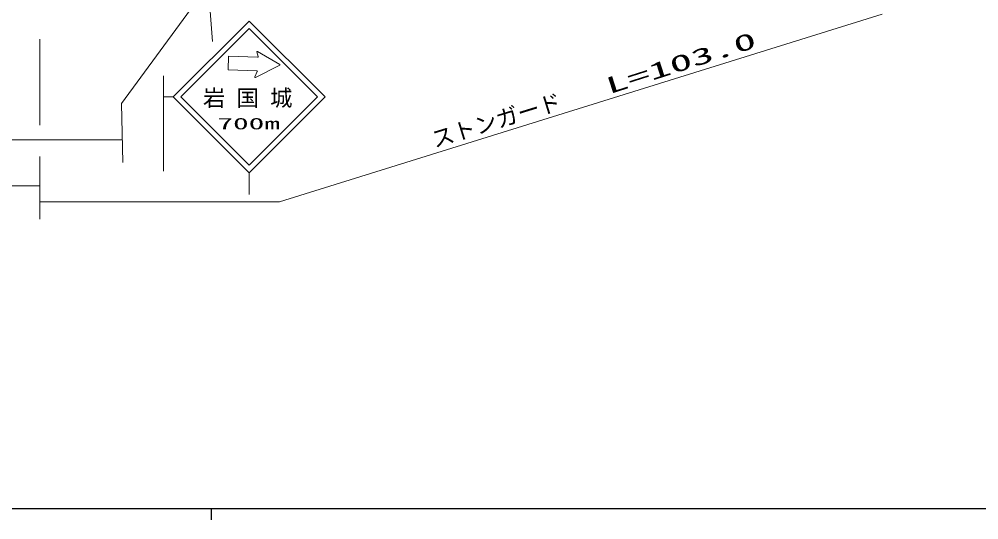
# Model space of a CAD drawing. Units: millimetres, scale not verified. Extents: x 65164 to 705164, y -267 to 359733.
# Drawn here: x 276012 to 361766, y 183733 to 228510 of the extents above; entities that cross this region are included whole.
import ezdxf
from ezdxf.enums import TextEntityAlignment as Align

# ---------------------------------------------------------------- set-up
doc = ezdxf.new("R2010")
doc.units = ezdxf.units.MM
doc.header["$LTSCALE"] = 1000
for name, color, linetype, lineweight in [('M-TTL-BAND', 7, 'Continuous', 25), ('S-BGD', 7, 'Continuous', 13), ('S-BGD-HTXT', 6, 'Continuous', 13)]:
    doc.layers.add(name, color=color, linetype=linetype, lineweight=lineweight)
doc.styles.add('ＭＳ ゴシック', font='')
doc.styles.get('ＭＳ ゴシック').set_extended_font_data('MS Gothic')

msp = doc.modelspace()

# ---------------------------------------------------------------- linework, layer by layer
at = {"layer": 'M-TTL-BAND'}
for p, q in [((65164, 184733), (604164, 184733)), ((293164, 184733), (293164, 183733))]:
    msp.add_line(p, q, dxfattribs=at)
at = {"layer": 'S-BGD'}
for p, q in [((289767, 221557), (296555, 228345)), ((296555, 228345), (303343, 221557)), ((290445, 221557), (296555, 227667)), ((302664, 221557), (296555, 227667)), ((297355, 225157), (297250, 225577)), ((297314, 225625), (299294, 224459)), ((294730, 225193), (294687, 223967)), ((294730, 225193), (297312, 225104)), ((297252, 223880), (294700, 223968)), ((297078, 223354), (297290, 223819)), ((299292, 224383), (297136, 223297)), ((288915, 223446), (288915, 214916)), ((289767, 221557), (288915, 221557)), ((296555, 214769), (289767, 221557)), ((296555, 215448), (290445, 221557)), ((303343, 221557), (296555, 214769)), ((296555, 215448), (302664, 221557)), ((296555, 214769), (296555, 212825))]:
    msp.add_line(p, q, dxfattribs=at)
for centre, start, end in [((297292, 225587), 59.51917, 194.12976), ((297313, 225147), 268.01691, 14.12976), ((297251, 223837), 335.40707, 88.01691), ((299272, 224422), 296.73669, 59.51917), ((297117, 223336), 155.40704, 296.73669)]:
    msp.add_arc(centre, 43.2, start, end, dxfattribs=at)
at = {"layer": 'S-BGD-HTXT'}
for p, q in [((292307, 239863), (293285, 226501)), ((292857, 231466), (285167, 220960)), ((299278, 212173), (353121, 228954)), ((277856, 226716), (277856, 219025)), ((285167, 220960), (285265, 215693)), ((224146, 217711), (285228, 217711)), ((277856, 216225), (277856, 210624)), ((223930, 213596), (277856, 213596)), ((277856, 212173), (299278, 212173))]:
    msp.add_line(p, q, dxfattribs=at)

# ---------------------------------------------------------------- texts
at = {"layer": 'S-BGD', "style": 'ＭＳ ゴシック', "width": 2}
msp.add_text('700m', height=1026, dxfattribs=at).set_placement((293728, 218349), align=Align.BOTTOM_LEFT)
at = {"layer": 'S-BGD', "insert": (292432, 220570), "char_height": 1466, "attachment_point": 7, "style": 'ＭＳ ゴシック'}
msp.add_mtext('\\T1.5;岩国城', dxfattribs=at)
at = {"layer": 'S-BGD-HTXT', "style": 'ＭＳ ゴシック', "width": 2}
msp.add_text('L=103.0', height=1466, rotation=17.7, dxfattribs=at).set_placement((328846, 221364), align=Align.BOTTOM_LEFT)
at = {"layer": 'S-BGD-HTXT', "style": 'ＭＳ ゴシック'}
msp.add_text('ストンガード', height=1466, rotation=17.1, dxfattribs=at).set_placement((313266, 216575), align=Align.BOTTOM_LEFT)

doc.saveas('drawing.dxf')
